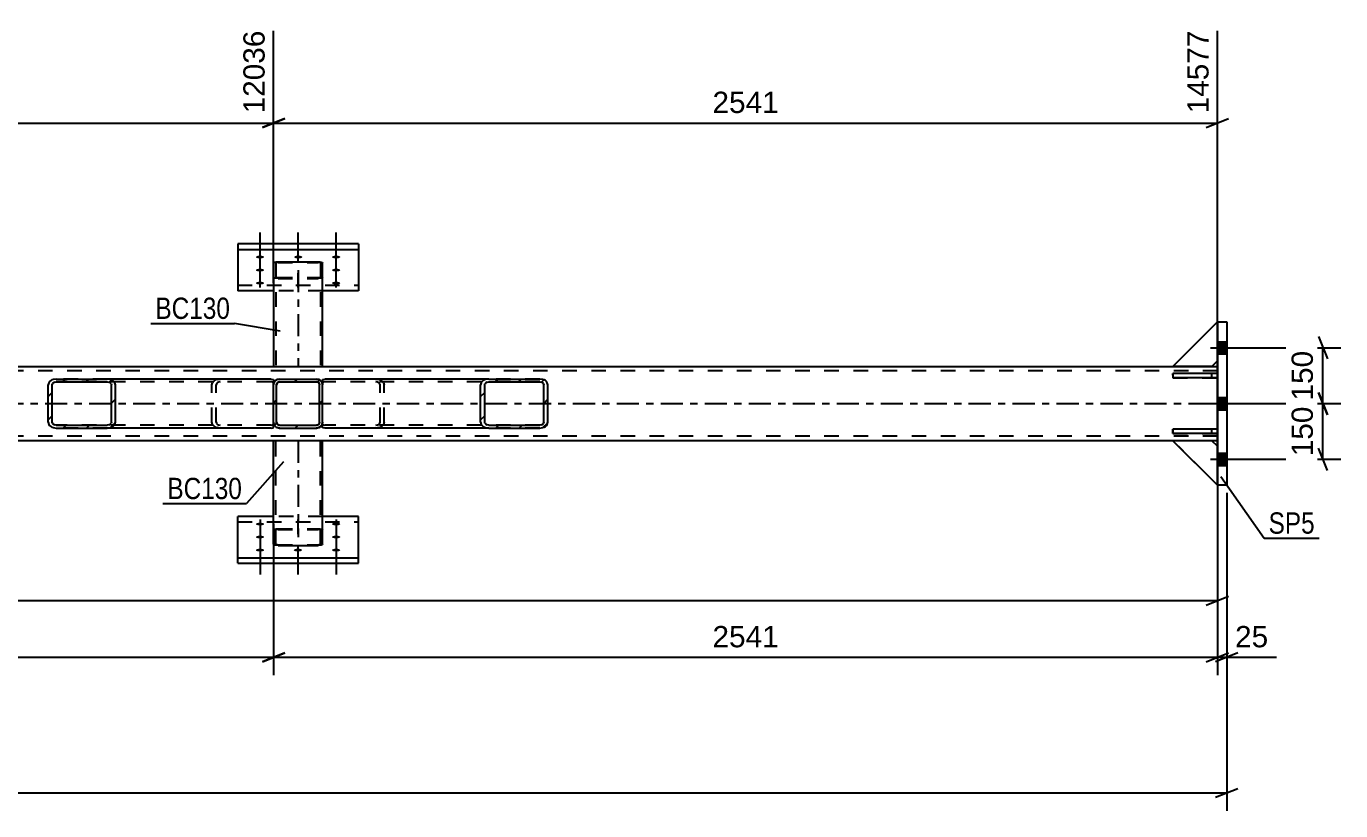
# Model space of a CAD drawing. Header units: millimetres. Extents: x -188 to 1001, y -633 to 208.
# Drawn here: x 571.8 to 748.7, y -348.9 to -243.3 of the extents above; entities that cross this region are included whole.
import ezdxf

# ---------------------------------------------------------------- set-up
doc = ezdxf.new("R2010")
doc.units = ezdxf.units.MM
doc.linetypes.add('DXK_LINE_DOT2', pattern=[3.9198, 1.9599, -1.9599])
doc.linetypes.add('DXK_LINE_DOT3', pattern=[5.9187, 2.979, -0.9799, 0.9799, -0.9799])
doc.styles.add('Arial', font='ARIAL.TTF', dxfattribs={"height": 0.2})
doc.styles.add('Arial Narrow', font='ARIALN.TTF', dxfattribs={"height": 0.2})

# ---------------------------------------------------------------- blocks, each defined once
blk = doc.blocks.new('Part-761552178-1958 - 1809')
at = {"color": 2, "linetype": 'Continuous'}
for p, q in [((616.49, -272.57), (600.24, -272.57)), ((600.24, -272.57), (600.24, -278.88)), ((600.24, -273.32), (616.49, -273.32)), ((616.49, -272.57), (616.49, -278.88)), ((605.06, -278.88), (600.24, -278.88)), ((616.49, -278.88), (611.66, -278.88))]:
    blk.add_line(p, q, dxfattribs=at)
at = {"color": 7, "linetype": 'DXK_LINE_DOT2'}
for p, q in [((600.24, -278.12), (616.49, -278.12)), ((611.66, -278.88), (605.06, -278.88))]:
    blk.add_line(p, q, dxfattribs=at)
blk = doc.blocks.new('Bolt-761552178-1831 - 1809')
at = {"linetype": 'Continuous'}
for points in [[(603.24, -310.47), (603.12, -310.46), (603.01, -310.45), (602.91, -310.43), (602.83, -310.4), (602.76, -310.37), (602.71, -310.34), (602.69, -310.3), (602.69, -310.26), (602.71, -310.22), (602.76, -310.18), (602.83, -310.15), (602.91, -310.13), (603.01, -310.11), (603.12, -310.09), (603.24, -310.09), (603.35, -310.09), (603.46, -310.11), (603.56, -310.13), (603.65, -310.15), (603.71, -310.18), (603.76, -310.22), (603.78, -310.26), (603.78, -310.3), (603.76, -310.34), (603.71, -310.37), (603.65, -310.4), (603.56, -310.43), (603.46, -310.45), (603.35, -310.46)], [(613.49, -310.47), (613.37, -310.46), (613.26, -310.45), (613.16, -310.43), (613.08, -310.4), (613.01, -310.37), (612.96, -310.34), (612.94, -310.3), (612.94, -310.26), (612.96, -310.22), (613.01, -310.18), (613.08, -310.15), (613.16, -310.13), (613.26, -310.11), (613.37, -310.09), (613.49, -310.09), (613.6, -310.09), (613.71, -310.11), (613.81, -310.13), (613.9, -310.15), (613.96, -310.18), (614.01, -310.22), (614.03, -310.26), (614.03, -310.3), (614.01, -310.34), (613.96, -310.37), (613.9, -310.4), (613.81, -310.43), (613.71, -310.45), (613.6, -310.46)], [(603.24, -312.21), (603.12, -312.21), (603.01, -312.19), (602.91, -312.17), (602.83, -312.15), (602.76, -312.12), (602.71, -312.08), (602.69, -312.04), (602.69, -312), (602.71, -311.96), (602.76, -311.93), (602.83, -311.9), (602.91, -311.87), (603.01, -311.85), (603.12, -311.84), (603.24, -311.83), (603.35, -311.84), (603.46, -311.85), (603.56, -311.87), (603.65, -311.9), (603.71, -311.93), (603.76, -311.96), (603.78, -312), (603.78, -312.04), (603.76, -312.08), (603.71, -312.12), (603.65, -312.15), (603.56, -312.17), (603.46, -312.19), (603.35, -312.21)], [(613.49, -312.21), (613.37, -312.21), (613.26, -312.19), (613.16, -312.17), (613.08, -312.15), (613.01, -312.12), (612.96, -312.08), (612.94, -312.04), (612.94, -312), (612.96, -311.96), (613.01, -311.93), (613.08, -311.9), (613.16, -311.87), (613.26, -311.85), (613.37, -311.84), (613.49, -311.83), (613.6, -311.84), (613.71, -311.85), (613.81, -311.87), (613.9, -311.9), (613.96, -311.93), (614.01, -311.96), (614.03, -312), (614.03, -312.04), (614.01, -312.08), (613.96, -312.12), (613.9, -312.15), (613.81, -312.17), (613.71, -312.19), (613.6, -312.21)], [(603.24, -313.97), (603.12, -313.97), (603.01, -313.95), (602.91, -313.94), (602.83, -313.91), (602.76, -313.88), (602.71, -313.84), (602.69, -313.8), (602.69, -313.76), (602.71, -313.72), (602.76, -313.69), (602.83, -313.66), (602.91, -313.63), (603.01, -313.61), (603.12, -313.6), (603.24, -313.6), (603.35, -313.6), (603.46, -313.61), (603.56, -313.63), (603.65, -313.66), (603.71, -313.69), (603.76, -313.72), (603.78, -313.76), (603.78, -313.8), (603.76, -313.84), (603.71, -313.88), (603.65, -313.91), (603.56, -313.94), (603.46, -313.95), (603.35, -313.97)], [(608.34, -313.97), (608.22, -313.97), (608.11, -313.95), (608.01, -313.94), (607.93, -313.91), (607.86, -313.88), (607.81, -313.84), (607.79, -313.8), (607.79, -313.76), (607.81, -313.72), (607.86, -313.69), (607.93, -313.66), (608.01, -313.63), (608.11, -313.61), (608.22, -313.6), (608.34, -313.6), (608.45, -313.6), (608.56, -313.61), (608.66, -313.63), (608.75, -313.66), (608.81, -313.69), (608.86, -313.72), (608.88, -313.76), (608.88, -313.8), (608.86, -313.84), (608.81, -313.88), (608.75, -313.91), (608.66, -313.94), (608.56, -313.95), (608.45, -313.97)], [(613.49, -313.97), (613.37, -313.97), (613.26, -313.95), (613.16, -313.94), (613.08, -313.91), (613.01, -313.88), (612.96, -313.84), (612.94, -313.8), (612.94, -313.76), (612.96, -313.72), (613.01, -313.69), (613.08, -313.66), (613.16, -313.63), (613.26, -313.61), (613.37, -313.6), (613.49, -313.6), (613.6, -313.6), (613.71, -313.61), (613.81, -313.63), (613.9, -313.66), (613.96, -313.69), (614.01, -313.72), (614.03, -313.76), (614.03, -313.8), (614.01, -313.84), (613.96, -313.88), (613.9, -313.91), (613.81, -313.94), (613.71, -313.95), (613.6, -313.97)]]:
    blk.add_hatch(color=1, dxfattribs=at).paths.add_polyline_path(points)
at = {"color": 1, "linetype": 'Continuous'}
for p, q in [((603.24, -309.67), (603.24, -313.57)), ((613.49, -309.67), (613.49, -313.57)), ((603.24, -311.41), (603.24, -315.31)), ((613.49, -311.41), (613.49, -315.31)), ((603.24, -313.17), (603.24, -317.07)), ((608.34, -313.17), (608.34, -317.07)), ((613.49, -313.17), (613.49, -317.07))]:
    blk.add_line(p, q, dxfattribs=at)
at = {"color": 1, "linetype": 'DXK_LINE_DOT2'}
blk.add_line((608.34, -309.67), (608.34, -313.57), dxfattribs=at)
blk = doc.blocks.new('Part-761552178-1967 - 1809')
at = {"color": 7, "linetype": 'DXK_LINE_DOT2'}
for p, q in [((731.36, -299.06), (726.11, -299.06)), ((726.11, -299.06), (732.11, -305.06)), ((732.11, -299.81), (731.36, -299.06)), ((732.11, -305.06), (732.11, -299.81))]:
    blk.add_line(p, q, dxfattribs=at)
blk = doc.blocks.new('Bolt-761552178-1841 - 1809')
at = {"linetype": 'Continuous'}
for points in [[(733.36, -287.39), (733.36, -285.74), (732.11, -285.74), (732.11, -287.39)], [(733.36, -287.39), (733.36, -285.74), (732.11, -285.74), (732.11, -287.39)], [(733.36, -287.39), (733.36, -285.74), (732.11, -285.74), (732.11, -287.39)], [(733.36, -287.39), (733.36, -285.74), (732.11, -285.74), (732.11, -287.39)], [(733.36, -294.89), (733.36, -293.24), (732.11, -293.24), (732.11, -294.89)], [(733.36, -294.89), (733.36, -293.24), (732.11, -293.24), (732.11, -294.89)], [(733.36, -302.39), (733.36, -300.74), (732.11, -300.74), (732.11, -302.39)], [(733.36, -302.39), (733.36, -300.74), (732.11, -300.74), (732.11, -302.39)], [(733.36, -302.39), (733.36, -300.74), (732.11, -300.74), (732.11, -302.39)], [(733.36, -302.39), (733.36, -300.74), (732.11, -300.74), (732.11, -302.39)]]:
    blk.add_hatch(color=1, dxfattribs=at).paths.add_polyline_path(points)
at = {"color": 1, "linetype": 'Continuous'}
for p, q in [((731.16, -286.56), (737.11, -286.56)), ((731.16, -286.56), (737.11, -286.56)), ((731.16, -286.56), (737.11, -286.56)), ((731.16, -286.56), (737.11, -286.56)), ((732.11, -285.74), (733.36, -285.74)), ((732.11, -285.74), (733.36, -285.74)), ((732.11, -285.74), (733.36, -285.74)), ((732.11, -285.74), (733.36, -285.74)), ((732.11, -287.39), (733.36, -287.39)), ((732.11, -287.39), (733.36, -287.39)), ((732.11, -287.39), (733.36, -287.39)), ((732.11, -287.39), (733.36, -287.39)), ((732.11, -293.24), (733.36, -293.24)), ((732.11, -293.24), (733.36, -293.24)), ((731.16, -294.06), (737.11, -294.06)), ((731.16, -294.06), (737.11, -294.06)), ((732.11, -294.89), (733.36, -294.89)), ((732.11, -294.89), (733.36, -294.89)), ((732.11, -300.74), (733.36, -300.74)), ((732.11, -300.74), (733.36, -300.74)), ((732.11, -300.74), (733.36, -300.74)), ((732.11, -300.74), (733.36, -300.74)), ((731.16, -301.56), (737.11, -301.56)), ((731.16, -301.56), (737.11, -301.56)), ((731.16, -301.56), (737.11, -301.56)), ((731.16, -301.56), (737.11, -301.56)), ((732.11, -302.39), (733.36, -302.39)), ((732.11, -302.39), (733.36, -302.39)), ((732.11, -302.39), (733.36, -302.39)), ((732.11, -302.39), (733.36, -302.39))]:
    blk.add_line(p, q, dxfattribs=at)
blk = doc.blocks.new('Part-761552178-1971 - 1809')
at = {"color": 7, "linetype": 'DXK_LINE_DOT2'}
for p, q in [((732.11, -297.51), (726.11, -297.51)), ((726.11, -297.51), (726.11, -298.11)), ((726.11, -298.11), (732.11, -298.11)), ((731.36, -298.11), (731.36, -297.51)), ((732.11, -298.11), (732.11, -297.51))]:
    blk.add_line(p, q, dxfattribs=at)
blk = doc.blocks.new('Part-761552178-1975 - 1809')
at = {"color": 2, "linetype": 'Continuous'}
for p, q in [((726.11, -289.06), (732.11, -283.06)), ((732.11, -288.31), (731.36, -289.06)), ((731.36, -289.06), (726.11, -289.06))]:
    blk.add_line(p, q, dxfattribs=at)
at = {"color": 7, "linetype": 'DXK_LINE_DOT2'}
for p, q in [((732.11, -283.06), (732.11, -283.06)), ((732.11, -283.06), (732.11, -288.31)), ((732.11, -283.06), (732.11, -283.06)), ((732.11, -288.31), (732.11, -288.31)), ((732.11, -288.31), (732.11, -288.31))]:
    blk.add_line(p, q, dxfattribs=at)
blk = doc.blocks.new('Part-761552178-1978 - 1809')
at = {"color": 7, "linetype": 'DXK_LINE_DOT2'}
for p, q in [((726.11, -289.06), (732.11, -283.06)), ((732.11, -283.06), (732.11, -288.31)), ((732.11, -288.31), (731.36, -289.06)), ((731.36, -289.06), (726.11, -289.06))]:
    blk.add_line(p, q, dxfattribs=at)
blk = doc.blocks.new('Part-761552178-1915 - 1809')
at = {"linetype": 'Continuous'}
h = blk.add_hatch(dxfattribs=at)
h.set_pattern_fill('', scale=0.7, style=0, pattern_type=0)
h.set_pattern_definition([(45, (583.1016, -297.3026), (-1.57154, 1.57154), [])])
h.paths.add_polyline_path([(582.68, -297.36), (583.1, -297.3), (583.46, -297.13), (583.7, -296.87), (583.78, -296.56), (583.78, -291.56), (583.7, -291.26), (583.46, -291), (583.1, -290.82), (582.68, -290.76), (575.82, -290.76), (575.4, -290.82), (575.04, -291), (574.8, -291.26), (574.72, -291.56), (574.72, -296.56), (574.8, -296.87), (575.04, -297.13), (575.4, -297.3), (575.82, -297.36)])
h.paths.add_polyline_path([(575.61, -296.93), (575.43, -296.85), (575.31, -296.72), (575.27, -296.56), (575.27, -291.56), (575.31, -291.41), (575.43, -291.28), (575.61, -291.19), (575.82, -291.16), (582.68, -291.16), (582.89, -291.19), (583.07, -291.28), (583.19, -291.41), (583.23, -291.56), (583.23, -296.56), (583.19, -296.72), (583.07, -296.85), (582.89, -296.93), (582.68, -296.96), (575.82, -296.96)])
at = {"color": 2, "linetype": 'Continuous'}
for p, q in [((574.8, -291.26), (574.72, -291.56)), ((574.72, -296.56), (574.72, -291.56)), ((575.27, -291.56), (575.31, -291.41)), ((575.27, -296.56), (575.27, -291.56)), ((575.82, -290.76), (575.4, -290.82)), ((575.61, -291.19), (575.82, -291.16)), ((575.82, -290.76), (582.68, -290.76)), ((575.82, -291.16), (582.68, -291.16)), ((604.73, -290.76), (582.68, -290.76)), ((583.1, -290.82), (582.68, -290.76)), ((582.68, -291.16), (582.89, -291.19)), ((583.19, -291.41), (583.23, -291.56)), ((583.23, -296.56), (583.23, -291.56)), ((583.78, -291.56), (583.7, -291.26)), ((583.78, -296.56), (583.78, -291.56)), ((604.73, -290.76), (605.06, -290.81)), ((605.06, -290.81), (605.06, -290.82)), ((605.06, -290.82), (605.06, -291)), ((605.06, -291), (605.06, -291.56)), ((574.72, -296.56), (574.8, -296.87)), ((575.31, -296.72), (575.27, -296.56)), ((575.82, -296.96), (575.61, -296.93)), ((575.82, -296.96), (582.68, -296.96)), ((582.89, -296.93), (582.68, -296.96)), ((583.23, -296.56), (583.19, -296.72)), ((583.7, -296.87), (583.78, -296.56)), ((605.06, -297.32), (605.06, -296.56)), ((575.4, -297.3), (575.82, -297.36)), ((575.82, -297.36), (582.68, -297.36)), ((582.68, -297.36), (583.1, -297.3)), ((604.73, -297.36), (582.68, -297.36)), ((604.73, -297.36), (605.06, -297.32))]:
    blk.add_line(p, q, dxfattribs=at)
at = {"color": 7, "linetype": 'DXK_LINE_DOT2'}
for p, q in [((582.68, -290.76), (575.82, -290.76)), ((604.73, -291.16), (575.82, -291.16)), ((596.77, -291.56), (596.86, -291.26)), ((596.77, -296.56), (596.77, -291.56)), ((597.36, -291.41), (597.32, -291.56)), ((597.32, -296.56), (597.32, -291.56)), ((597.45, -290.82), (597.87, -290.76)), ((597.87, -291.16), (597.66, -291.19)), ((604.94, -291.19), (604.73, -291.16)), ((605.06, -291.25), (604.94, -291.19)), ((605.06, -290.81), (605.06, -290.81)), ((605.06, -291), (605.06, -291.25)), ((605.06, -296.56), (605.06, -291.26)), ((604.73, -296.96), (575.82, -296.96)), ((596.86, -296.87), (596.77, -296.56)), ((597.32, -296.56), (597.36, -296.72)), ((597.66, -296.93), (597.87, -296.96)), ((604.73, -296.96), (604.94, -296.93)), ((604.94, -296.93), (605.06, -296.88)), ((582.68, -297.36), (575.82, -297.36)), ((597.87, -297.36), (597.45, -297.3))]:
    blk.add_line(p, q, dxfattribs=at)
at = {"color": 2, "linetype": 'Continuous'}
for centre, radius, start, end in [((575.65, -291.79), 1, 104.5547, 147.5896), ((575.73, -291.68), 0.501, 104.5547, 147.5896), ((582.77, -291.68), 0.501, 32.4104, 75.4453), ((582.85, -291.79), 1, 32.4104, 75.4453), ((575.65, -296.33), 1, 212.4104, 255.4453), ((575.73, -296.45), 0.501, 212.4104, 255.4453), ((582.77, -296.45), 0.501, 284.5547, 327.5896), ((582.85, -296.33), 1, 284.5547, 327.5896)]:
    blk.add_arc(centre, radius, start, end, dxfattribs=at)
at = {"color": 7, "linetype": 'DXK_LINE_DOT2'}
for centre, radius, start, end in [((597.7, -291.79), 1, 104.5547, 147.5896), ((597.79, -291.68), 0.501, 104.5547, 147.5896), ((597.7, -296.33), 1, 212.4104, 255.4453), ((597.79, -296.45), 0.501, 212.4104, 255.4453)]:
    blk.add_arc(centre, radius, start, end, dxfattribs=at)
blk = doc.blocks.new('Bolt-761552178-1851 - 1809')
at = {"linetype": 'Continuous'}
for points in [[(603.24, -274.16), (603.35, -274.16), (603.46, -274.17), (603.56, -274.19), (603.65, -274.22), (603.71, -274.25), (603.76, -274.29), (603.78, -274.32), (603.78, -274.36), (603.76, -274.4), (603.71, -274.44), (603.65, -274.47), (603.56, -274.5), (603.46, -274.52), (603.35, -274.53), (603.24, -274.53), (603.12, -274.53), (603.01, -274.52), (602.91, -274.5), (602.83, -274.47), (602.76, -274.44), (602.71, -274.4), (602.69, -274.36), (602.69, -274.32), (602.71, -274.29), (602.76, -274.25), (602.83, -274.22), (602.91, -274.19), (603.01, -274.17), (603.12, -274.16)], [(608.39, -274.16), (608.5, -274.16), (608.61, -274.17), (608.71, -274.19), (608.8, -274.22), (608.86, -274.25), (608.91, -274.29), (608.93, -274.32), (608.93, -274.36), (608.91, -274.4), (608.86, -274.44), (608.8, -274.47), (608.71, -274.5), (608.61, -274.52), (608.5, -274.53), (608.39, -274.53), (608.27, -274.53), (608.16, -274.52), (608.06, -274.5), (607.98, -274.47), (607.91, -274.44), (607.86, -274.4), (607.84, -274.36), (607.84, -274.32), (607.86, -274.29), (607.91, -274.25), (607.98, -274.22), (608.06, -274.19), (608.16, -274.17), (608.27, -274.16)], [(613.49, -274.16), (613.6, -274.16), (613.71, -274.17), (613.81, -274.19), (613.9, -274.22), (613.96, -274.25), (614.01, -274.29), (614.03, -274.32), (614.03, -274.36), (614.01, -274.4), (613.96, -274.44), (613.9, -274.47), (613.81, -274.5), (613.71, -274.52), (613.6, -274.53), (613.49, -274.53), (613.37, -274.53), (613.26, -274.52), (613.16, -274.5), (613.08, -274.47), (613.01, -274.44), (612.96, -274.4), (612.94, -274.36), (612.94, -274.32), (612.96, -274.29), (613.01, -274.25), (613.08, -274.22), (613.16, -274.19), (613.26, -274.17), (613.37, -274.16)], [(603.24, -275.92), (603.35, -275.92), (603.46, -275.93), (603.56, -275.95), (603.65, -275.98), (603.71, -276.01), (603.76, -276.05), (603.78, -276.09), (603.78, -276.13), (603.76, -276.16), (603.71, -276.2), (603.65, -276.23), (603.56, -276.26), (603.46, -276.28), (603.35, -276.29), (603.24, -276.29), (603.12, -276.29), (603.01, -276.28), (602.91, -276.26), (602.83, -276.23), (602.76, -276.2), (602.71, -276.16), (602.69, -276.13), (602.69, -276.09), (602.71, -276.05), (602.76, -276.01), (602.83, -275.98), (602.91, -275.95), (603.01, -275.93), (603.12, -275.92)], [(613.49, -275.92), (613.6, -275.92), (613.71, -275.93), (613.81, -275.95), (613.9, -275.98), (613.96, -276.01), (614.01, -276.05), (614.03, -276.09), (614.03, -276.13), (614.01, -276.16), (613.96, -276.2), (613.9, -276.23), (613.81, -276.26), (613.71, -276.28), (613.6, -276.29), (613.49, -276.29), (613.37, -276.29), (613.26, -276.28), (613.16, -276.26), (613.08, -276.23), (613.01, -276.2), (612.96, -276.16), (612.94, -276.13), (612.94, -276.09), (612.96, -276.05), (613.01, -276.01), (613.08, -275.98), (613.16, -275.95), (613.26, -275.93), (613.37, -275.92)], [(603.24, -277.66), (603.35, -277.67), (603.46, -277.68), (603.56, -277.7), (603.65, -277.72), (603.71, -277.76), (603.76, -277.79), (603.78, -277.83), (603.78, -277.87), (603.76, -277.91), (603.71, -277.94), (603.65, -277.98), (603.56, -278), (603.46, -278.02), (603.35, -278.03), (603.24, -278.04), (603.12, -278.03), (603.01, -278.02), (602.91, -278), (602.83, -277.98), (602.76, -277.94), (602.71, -277.91), (602.69, -277.87), (602.69, -277.83), (602.71, -277.79), (602.76, -277.76), (602.83, -277.72), (602.91, -277.7), (603.01, -277.68), (603.12, -277.67)], [(613.49, -277.66), (613.6, -277.67), (613.71, -277.68), (613.81, -277.7), (613.9, -277.72), (613.96, -277.76), (614.01, -277.79), (614.03, -277.83), (614.03, -277.87), (614.01, -277.91), (613.96, -277.94), (613.9, -277.98), (613.81, -278), (613.71, -278.02), (613.6, -278.03), (613.49, -278.04), (613.37, -278.03), (613.26, -278.02), (613.16, -278), (613.08, -277.98), (613.01, -277.94), (612.96, -277.91), (612.94, -277.87), (612.94, -277.83), (612.96, -277.79), (613.01, -277.76), (613.08, -277.72), (613.16, -277.7), (613.26, -277.68), (613.37, -277.67)]]:
    blk.add_hatch(color=1, dxfattribs=at).paths.add_polyline_path(points)
at = {"color": 1, "linetype": 'Continuous'}
for p, q in [((603.24, -274.95), (603.24, -271.06)), ((608.39, -274.95), (608.39, -271.06)), ((613.49, -274.95), (613.49, -271.06)), ((603.24, -276.72), (603.24, -272.82)), ((613.49, -276.72), (613.49, -272.82)), ((603.24, -278.46), (603.24, -274.56)), ((613.49, -278.46), (613.49, -274.56))]:
    blk.add_line(p, q, dxfattribs=at)
at = {"color": 1, "linetype": 'DXK_LINE_DOT2'}
blk.add_line((608.39, -278.46), (608.39, -274.56), dxfattribs=at)
blk = doc.blocks.new('Part-761552178-1868 - 1809')
at = {"color": 2, "linetype": 'Continuous'}
for p, q in [((605.06, -312.95), (605.06, -299.06)), ((611.66, -312.95), (611.66, -299.06)), ((605.11, -313.03), (605.06, -312.95)), ((605.24, -313.1), (605.11, -313.03)), ((605.43, -313.14), (605.24, -313.1)), ((605.66, -313.16), (605.43, -313.14)), ((611.29, -313.14), (611.06, -313.16)), ((611.49, -313.1), (611.29, -313.14)), ((611.62, -313.03), (611.49, -313.1)), ((611.66, -312.95), (611.62, -313.03)), ((605.66, -313.16), (611.06, -313.16))]:
    blk.add_line(p, q, dxfattribs=at)
at = {"color": 7, "linetype": 'DXK_LINE_DOT2'}
for p, q in [((611.66, -299.06), (605.06, -299.06)), ((605.36, -312.95), (605.36, -299.06)), ((611.36, -312.95), (611.36, -299.06)), ((605.06, -311.11), (605.11, -311.03)), ((605.11, -311.03), (605.24, -310.96)), ((605.24, -310.96), (605.43, -310.92)), ((605.39, -311.07), (605.36, -311.11)), ((605.45, -311.03), (605.39, -311.07)), ((605.43, -310.92), (605.66, -310.9)), ((605.55, -311.01), (605.45, -311.03)), ((605.66, -311), (605.55, -311.01)), ((605.66, -310.9), (611.06, -310.9)), ((605.66, -311), (611.06, -311)), ((611.06, -310.9), (611.29, -310.92)), ((611.18, -311.01), (611.06, -311)), ((611.27, -311.03), (611.18, -311.01)), ((611.27, -311.03), (611.29, -311.04)), ((611.29, -310.92), (611.49, -310.96)), ((611.29, -311.04), (611.34, -311.07)), ((611.36, -311.11), (611.34, -311.07)), ((611.49, -310.96), (611.62, -311.03)), ((611.62, -311.03), (611.66, -311.11)), ((605.36, -312.95), (605.39, -312.99)), ((605.39, -312.99), (605.45, -313.03)), ((605.45, -313.03), (605.55, -313.05)), ((605.55, -313.05), (605.66, -313.06)), ((605.66, -313.06), (611.06, -313.06)), ((611.06, -313.06), (611.18, -313.05)), ((611.18, -313.05), (611.27, -313.03)), ((611.27, -313.03), (611.34, -312.99)), ((611.34, -312.99), (611.36, -312.95))]:
    blk.add_line(p, q, dxfattribs=at)
at = {"color": 7, "linetype": 'DXK_LINE_DOT3'}
blk.add_line((608.36, -299.06), (608.36, -312.03), dxfattribs=at)
blk = doc.blocks.new('Part-761552178-1876 - 1809')
at = {"linetype": 'Continuous'}
h = blk.add_hatch(dxfattribs=at)
h.set_pattern_fill('', scale=0.7, style=0, pattern_type=0)
h.set_pattern_definition([(45, (611.1622, -297.3026), (-1.57154, 1.57154), [])])
h.paths.add_polyline_path([(610.86, -297.36), (611.16, -297.3), (611.42, -297.13), (611.6, -296.87), (611.66, -296.56), (611.66, -291.56), (611.6, -291.26), (611.42, -291), (611.16, -290.82), (610.86, -290.76), (605.86, -290.76), (605.55, -290.82), (605.29, -291), (605.12, -291.26), (605.06, -291.56), (605.06, -296.56), (605.12, -296.87), (605.29, -297.13), (605.55, -297.3), (605.86, -297.36)])
h.paths.add_polyline_path([(605.7, -296.93), (605.57, -296.85), (605.49, -296.72), (605.46, -296.56), (605.46, -291.56), (605.49, -291.41), (605.57, -291.28), (605.7, -291.19), (605.86, -291.16), (610.86, -291.16), (611.01, -291.19), (611.14, -291.28), (611.23, -291.41), (611.26, -291.56), (611.26, -296.56), (611.23, -296.72), (611.14, -296.85), (611.01, -296.93), (610.86, -296.96), (605.86, -296.96)])
at = {"color": 7, "linetype": 'DXK_LINE_DOT2'}
for p, q in [((605.06, -291.56), (605.12, -291.26)), ((605.06, -296.56), (605.06, -291.56)), ((605.49, -291.41), (605.46, -291.56)), ((605.46, -296.56), (605.46, -291.56)), ((605.55, -290.82), (605.86, -290.76)), ((605.86, -291.16), (605.7, -291.19)), ((605.86, -290.76), (610.86, -290.76)), ((605.86, -291.16), (610.86, -291.16)), ((610.86, -290.76), (611.16, -290.82)), ((611.01, -291.19), (610.86, -291.16)), ((611.26, -291.56), (611.23, -291.41)), ((611.26, -296.56), (611.26, -291.56)), ((611.6, -291.26), (611.66, -291.56)), ((611.66, -296.56), (611.66, -291.56)), ((605.12, -296.87), (605.06, -296.56)), ((605.46, -296.56), (605.49, -296.72)), ((605.7, -296.93), (605.86, -296.96)), ((605.86, -296.96), (610.86, -296.96)), ((610.86, -296.96), (611.01, -296.93)), ((611.23, -296.72), (611.26, -296.56)), ((611.66, -296.56), (611.6, -296.87)), ((605.86, -297.36), (605.55, -297.3)), ((605.86, -297.36), (610.86, -297.36)), ((611.16, -297.3), (610.86, -297.36))]:
    blk.add_line(p, q, dxfattribs=at)
at = {"color": 2, "linetype": 'Continuous'}
for p, q in [((605.12, -291.26), (605.06, -291.56)), ((605.06, -296.56), (605.06, -291.56)), ((605.46, -291.56), (605.49, -291.41)), ((605.46, -296.56), (605.46, -291.56)), ((605.86, -290.76), (605.55, -290.82)), ((605.7, -291.19), (605.86, -291.16)), ((605.86, -290.76), (610.86, -290.76)), ((605.86, -291.16), (610.86, -291.16)), ((611.16, -290.82), (610.86, -290.76)), ((610.86, -291.16), (611.01, -291.19)), ((611.23, -291.41), (611.26, -291.56)), ((611.26, -296.56), (611.26, -291.56)), ((611.66, -291.56), (611.6, -291.26)), ((611.66, -296.56), (611.66, -291.56)), ((605.06, -296.56), (605.12, -296.87)), ((605.49, -296.72), (605.46, -296.56)), ((605.86, -296.96), (605.7, -296.93)), ((605.86, -296.96), (610.86, -296.96)), ((611.01, -296.93), (610.86, -296.96)), ((611.26, -296.56), (611.23, -296.72)), ((611.6, -296.87), (611.66, -296.56)), ((605.55, -297.3), (605.86, -297.36)), ((605.86, -297.36), (610.86, -297.36)), ((610.86, -297.36), (611.16, -297.3))]:
    blk.add_line(p, q, dxfattribs=at)
at = {"color": 7, "linetype": 'DXK_LINE_DOT2'}
for centre, radius, start, end in [((605.86, -291.56), 0.8, 112.5, 157.5), ((605.86, -291.56), 0.4, 112.5, 157.5), ((610.86, -291.56), 0.4, 22.5, 67.5), ((610.86, -291.56), 0.8, 22.5, 67.5), ((605.86, -296.56), 0.8, 202.5, 247.5), ((605.86, -296.56), 0.4, 202.5, 247.5), ((610.86, -296.56), 0.4, 292.5, 337.5), ((610.86, -296.56), 0.8, 292.5, 337.5)]:
    blk.add_arc(centre, radius, start, end, dxfattribs=at)
at = {"color": 2, "linetype": 'Continuous'}
for centre, radius, start, end in [((605.86, -291.56), 0.8, 112.5, 157.5), ((605.86, -291.56), 0.4, 112.5, 157.5), ((610.86, -291.56), 0.4, 22.5, 67.5), ((610.86, -291.56), 0.8, 22.5, 67.5), ((605.86, -296.56), 0.8, 202.5, 247.5), ((605.86, -296.56), 0.4, 202.5, 247.5), ((610.86, -296.56), 0.4, 292.5, 337.5), ((610.86, -296.56), 0.8, 292.5, 337.5)]:
    blk.add_arc(centre, radius, start, end, dxfattribs=at)
blk = doc.blocks.new('Part-761552178-1941 - 1809')
at = {"color": 2, "linetype": 'Continuous'}
for p, q in [((600.24, -315.56), (600.24, -309.25)), ((605.06, -309.25), (600.24, -309.25)), ((616.49, -309.25), (611.66, -309.25)), ((616.49, -315.56), (616.49, -309.25)), ((600.24, -314.81), (616.49, -314.81)), ((600.24, -315.56), (616.49, -315.56))]:
    blk.add_line(p, q, dxfattribs=at)
at = {"color": 7, "linetype": 'DXK_LINE_DOT2'}
for p, q in [((611.66, -309.25), (605.06, -309.25)), ((600.24, -310), (616.49, -310))]:
    blk.add_line(p, q, dxfattribs=at)
blk = doc.blocks.new('Part-761552178-1883 - 1809')
at = {"color": 2, "linetype": 'Continuous'}
for p, q in [((605.06, -275.17), (605.11, -275.09)), ((605.06, -275.17), (605.06, -289.06)), ((605.11, -275.09), (605.24, -275.03)), ((605.24, -275.03), (605.43, -274.98)), ((605.43, -274.98), (605.66, -274.97)), ((605.66, -274.97), (611.06, -274.97)), ((611.06, -274.97), (611.29, -274.98)), ((611.29, -274.98), (611.49, -275.03)), ((611.49, -275.03), (611.62, -275.09)), ((611.62, -275.09), (611.66, -275.17)), ((611.66, -289.06), (611.66, -275.17))]:
    blk.add_line(p, q, dxfattribs=at)
at = {"color": 7, "linetype": 'DXK_LINE_DOT2'}
for p, q in [((605.39, -275.13), (605.36, -275.17)), ((605.36, -275.17), (605.36, -289.06)), ((605.45, -275.1), (605.39, -275.13)), ((605.55, -275.08), (605.45, -275.1)), ((605.66, -275.07), (605.55, -275.08)), ((605.66, -275.07), (611.06, -275.07)), ((611.18, -275.08), (611.06, -275.07)), ((611.27, -275.1), (611.18, -275.08)), ((611.34, -275.13), (611.27, -275.1)), ((611.36, -275.17), (611.34, -275.13)), ((611.36, -275.17), (611.36, -289.06)), ((605.11, -277.1), (605.06, -277.02)), ((605.24, -277.17), (605.11, -277.1)), ((605.43, -277.21), (605.24, -277.17)), ((605.36, -277.02), (605.39, -277.06)), ((605.39, -277.06), (605.45, -277.09)), ((605.66, -277.23), (605.43, -277.21)), ((605.45, -277.09), (605.55, -277.12)), ((605.55, -277.12), (605.66, -277.12)), ((605.66, -277.12), (611.06, -277.12)), ((605.66, -277.23), (611.06, -277.23)), ((611.06, -277.12), (611.18, -277.12)), ((611.29, -277.21), (611.06, -277.23)), ((611.18, -277.12), (611.27, -277.09)), ((611.27, -277.09), (611.34, -277.06)), ((611.49, -277.17), (611.29, -277.21)), ((611.34, -277.06), (611.36, -277.02)), ((611.62, -277.1), (611.49, -277.17)), ((611.66, -277.02), (611.62, -277.1)), ((605.06, -289.06), (611.66, -289.06))]:
    blk.add_line(p, q, dxfattribs=at)
at = {"color": 7, "linetype": 'DXK_LINE_DOT3'}
blk.add_line((608.36, -276.1), (608.36, -289.06), dxfattribs=at)
blk = doc.blocks.new('Part-761552178-1972 - 1809')
at = {"color": 7, "linetype": 'DXK_LINE_DOT2'}
for p, q in [((732.11, -290.01), (726.11, -290.01)), ((726.11, -290.01), (726.11, -290.61)), ((731.36, -290.61), (731.36, -290.01)), ((732.11, -290.61), (732.11, -290.01)), ((726.11, -290.61), (732.11, -290.61))]:
    blk.add_line(p, q, dxfattribs=at)
blk = doc.blocks.new('Part-761552178-1908 - 1809')
at = {"color": 2, "linetype": 'Continuous'}
for p, q in [((732.11, -305.06), (732.11, -283.06)), ((732.11, -283.06), (733.36, -283.06)), ((733.36, -283.06), (733.36, -305.06)), ((733.36, -305.06), (732.11, -305.06))]:
    blk.add_line(p, q, dxfattribs=at)
blk = doc.blocks.new('Part-761552178-1931 - 1809')
at = {"linetype": 'Continuous'}
h = blk.add_hatch(dxfattribs=at)
h.set_pattern_fill('', scale=0.7, style=0, pattern_type=0)
h.set_pattern_definition([(45, (641.3147, -297.3026), (-1.57154, 1.57154), [])])
h.paths.add_polyline_path([(640.89, -297.36), (641.31, -297.3), (641.67, -297.13), (641.91, -296.87), (641.99, -296.56), (641.99, -291.56), (641.91, -291.26), (641.67, -291), (641.31, -290.82), (640.89, -290.76), (634.03, -290.76), (633.61, -290.82), (633.25, -291), (633.02, -291.26), (632.93, -291.56), (632.93, -296.56), (633.02, -296.87), (633.25, -297.13), (633.61, -297.3), (634.03, -297.36)])
h.paths.add_polyline_path([(633.82, -296.93), (633.64, -296.85), (633.52, -296.72), (633.48, -296.56), (633.48, -291.56), (633.52, -291.41), (633.64, -291.28), (633.82, -291.19), (634.03, -291.16), (640.89, -291.16), (641.1, -291.19), (641.28, -291.28), (641.4, -291.41), (641.44, -291.56), (641.44, -296.56), (641.4, -296.72), (641.28, -296.85), (641.1, -296.93), (640.89, -296.96), (634.03, -296.96)])
at = {"color": 2, "linetype": 'Continuous'}
for p, q in [((611.66, -290.81), (611.98, -290.76)), ((611.66, -290.81), (611.66, -291.56)), ((634.03, -290.76), (611.98, -290.76)), ((633.02, -291.26), (632.93, -291.56)), ((632.93, -296.56), (632.93, -291.56)), ((633.48, -291.56), (633.52, -291.41)), ((633.48, -296.56), (633.48, -291.56)), ((634.03, -290.76), (633.61, -290.82)), ((633.82, -291.19), (634.03, -291.16)), ((634.03, -290.76), (640.89, -290.76)), ((634.03, -291.16), (640.89, -291.16)), ((641.31, -290.82), (640.89, -290.76)), ((640.89, -291.16), (641.1, -291.19)), ((641.4, -291.41), (641.44, -291.56)), ((641.44, -296.56), (641.44, -291.56)), ((641.99, -291.56), (641.91, -291.26)), ((641.99, -296.56), (641.99, -291.56)), ((611.66, -297.3), (611.66, -296.56)), ((632.93, -296.56), (633.02, -296.87)), ((633.52, -296.72), (633.48, -296.56)), ((634.03, -296.96), (633.82, -296.93)), ((634.03, -296.96), (640.89, -296.96)), ((641.1, -296.93), (640.89, -296.96)), ((641.44, -296.56), (641.4, -296.72)), ((641.91, -296.87), (641.99, -296.56)), ((611.66, -297.32), (611.66, -297.3)), ((611.98, -297.36), (611.66, -297.32)), ((634.03, -297.36), (611.98, -297.36)), ((633.61, -297.3), (634.03, -297.36)), ((634.03, -297.36), (640.89, -297.36)), ((640.89, -297.36), (641.31, -297.3))]:
    blk.add_line(p, q, dxfattribs=at)
at = {"color": 7, "linetype": 'DXK_LINE_DOT2'}
for p, q in [((611.66, -290.81), (611.66, -291.25)), ((611.77, -291.19), (611.66, -291.25)), ((611.66, -297.13), (611.66, -291.56)), ((611.98, -291.16), (611.77, -291.19)), ((640.89, -291.16), (611.98, -291.16)), ((618.84, -290.76), (619.26, -290.82)), ((619.05, -291.19), (618.84, -291.16)), ((619.39, -291.56), (619.35, -291.41)), ((619.39, -296.56), (619.39, -291.56)), ((619.86, -291.26), (619.94, -291.56)), ((619.94, -296.56), (619.94, -291.56)), ((640.89, -290.76), (634.03, -290.76)), ((611.66, -296.88), (611.77, -296.93)), ((611.77, -296.93), (611.98, -296.96)), ((640.89, -296.96), (611.98, -296.96)), ((618.84, -296.96), (619.05, -296.93)), ((619.35, -296.72), (619.39, -296.56)), ((619.94, -296.56), (619.86, -296.87)), ((619.26, -297.3), (618.84, -297.36)), ((640.89, -297.36), (634.03, -297.36))]:
    blk.add_line(p, q, dxfattribs=at)
for centre, radius, start, end in [((618.93, -291.68), 0.501, 32.4105, 75.4453), ((619.01, -291.79), 1, 32.4105, 75.4453), ((618.93, -296.45), 0.501, 284.5547, 327.5895), ((619.01, -296.33), 1, 284.5547, 327.5895)]:
    blk.add_arc(centre, radius, start, end, dxfattribs=at)
at = {"color": 2, "linetype": 'Continuous'}
for centre, radius, start, end in [((633.86, -291.79), 1, 104.5547, 147.5895), ((633.95, -291.68), 0.501, 104.5547, 147.5895), ((640.98, -291.68), 0.501, 32.4105, 75.4453), ((641.06, -291.79), 1, 32.4105, 75.4453), ((633.86, -296.33), 1, 212.4105, 255.4453), ((633.95, -296.45), 0.501, 212.4105, 255.4453), ((640.98, -296.45), 0.501, 284.5547, 327.5895), ((641.06, -296.33), 1, 284.5547, 327.5895)]:
    blk.add_arc(centre, radius, start, end, dxfattribs=at)
blk = doc.blocks.new('Part-761552178-1961 - 1809')
at = {"color": 7, "linetype": 'DXK_LINE_DOT2'}
for p, q in [((726.11, -289.06), (732.11, -283.06)), ((732.11, -283.06), (732.11, -288.31)), ((732.11, -288.31), (731.36, -289.06)), ((731.36, -289.06), (726.11, -289.06))]:
    blk.add_line(p, q, dxfattribs=at)
blk = doc.blocks.new('Part-761552178-1964 - 1809')
at = {"color": 2, "linetype": 'Continuous'}
for p, q in [((731.36, -299.06), (726.11, -299.06)), ((726.11, -299.06), (732.11, -305.06)), ((732.11, -299.81), (731.36, -299.06))]:
    blk.add_line(p, q, dxfattribs=at)
at = {"color": 7, "linetype": 'DXK_LINE_DOT2'}
for p, q in [((732.11, -299.81), (732.11, -299.81)), ((732.11, -299.81), (732.11, -299.81)), ((732.11, -305.06), (732.11, -299.81)), ((732.11, -305.06), (732.11, -305.06)), ((732.11, -305.06), (732.11, -305.06))]:
    blk.add_line(p, q, dxfattribs=at)
blk = doc.blocks.new('Part-761552178-1970 - 1809')
at = {"color": 7, "linetype": 'DXK_LINE_DOT2'}
for p, q in [((731.36, -299.06), (726.11, -299.06)), ((726.11, -299.06), (732.11, -305.06)), ((732.11, -299.81), (731.36, -299.06)), ((732.11, -305.06), (732.11, -299.81))]:
    blk.add_line(p, q, dxfattribs=at)
blk = doc.blocks.new('Part-761552178-2003 - 1809')
at = {"color": 2, "linetype": 'Continuous'}
for p, q in [((726.11, -297.86), (726.11, -297.51)), ((732.11, -297.51), (726.11, -297.51)), ((726.11, -298.11), (726.11, -297.87)), ((732.11, -298.11), (726.11, -298.11)), ((732.11, -297.51), (732.11, -298.11))]:
    blk.add_line(p, q, dxfattribs=at)
at = {"color": 7, "linetype": 'DXK_LINE_DOT2'}
for p, q in [((726.11, -297.87), (726.11, -297.86)), ((731.36, -298.11), (731.36, -297.51)), ((732.11, -297.51), (732.11, -297.51)), ((732.11, -297.51), (732.11, -297.51)), ((732.11, -298.11), (732.11, -298.11)), ((732.11, -298.11), (732.11, -298.11))]:
    blk.add_line(p, q, dxfattribs=at)
blk = doc.blocks.new('Part-761552178-2004 - 1809')
at = {"color": 2, "linetype": 'Continuous'}
for p, q in [((726.11, -290.26), (726.11, -290.01)), ((732.11, -290.01), (726.11, -290.01)), ((732.11, -290.01), (732.11, -290.61)), ((726.11, -290.26), (726.11, -290.61)), ((732.11, -290.61), (726.11, -290.61))]:
    blk.add_line(p, q, dxfattribs=at)
at = {"color": 7, "linetype": 'DXK_LINE_DOT2'}
for p, q in [((731.36, -290.61), (731.36, -290.01)), ((732.11, -290.01), (732.11, -290.01)), ((732.11, -290.01), (732.11, -290.01)), ((726.11, -290.26), (726.11, -290.26)), ((732.11, -290.61), (732.11, -290.61)), ((732.11, -290.61), (732.11, -290.61))]:
    blk.add_line(p, q, dxfattribs=at)
blk = doc.blocks.new('Part-761552178-2021 - 1809')
at = {"color": 2, "linetype": 'Continuous'}
for p, q in [((47.56, -289.06), (732.11, -289.06)), ((726.11, -299.06), (47.56, -299.06)), ((732.11, -299.06), (731.36, -299.06))]:
    blk.add_line(p, q, dxfattribs=at)
at = {"color": 7, "linetype": 'DXK_LINE_DOT2'}
for p, q in [((732.11, -289.66), (47.56, -289.66)), ((732.11, -289.06), (732.11, -299.06)), ((732.11, -298.46), (47.56, -298.46)), ((731.36, -299.06), (726.11, -299.06))]:
    blk.add_line(p, q, dxfattribs=at)
at = {"color": 7, "linetype": 'DXK_LINE_DOT3'}
blk.add_line((47.56, -294.06), (732.11, -294.06), dxfattribs=at)
blk = doc.blocks.new('StraightDimension-761552178-11890 - 1809')
at = {"color": 7, "linetype": 'Continuous'}
for p, q in [((732.11, -300.06), (732.11, -330.61)), ((733.36, -306.06), (733.36, -330.61)), ((730.61, -328.81), (733.61, -327.61)), ((734.86, -327.61), (731.86, -328.81)), ((732.11, -328.21), (733.36, -328.21))]:
    blk.add_line(p, q, dxfattribs=at)
at = {"color": 0}
blk.add_wipeout([(739.53, -327.46), (739.53, -323.26), (733.88, -323.26), (733.88, -327.46)], dxfattribs=at)
at = {"color": 7, "linetype": 'Continuous'}
blk.add_line((733.36, -328.21), (740.05, -328.21), dxfattribs=at)
blk.add_line((733.36, -328.21), (740.05, -328.21), dxfattribs=at)
at = {"color": 3, "style": 'Arial'}
blk.add_text('25', height=2.865, dxfattribs=at).set_placement((734.48, -326.86))
blk = doc.blocks.new('StraightDimension-761552178-2042 - 1809')
at = {"color": 7, "linetype": 'Continuous'}
for p, q in [((745.7, -292.56), (746.9, -295.56)), ((736.43, -294.06), (748.7, -294.06)), ((746.3, -301.56), (746.3, -294.06)), ((746.9, -303.06), (745.7, -300.06)), ((735.59, -301.56), (748.7, -301.56))]:
    blk.add_line(p, q, dxfattribs=at)
at = {"color": 0}
blk.add_wipeout([(745.55, -293.88), (741.35, -293.88), (741.35, -301.75), (745.55, -301.75)], dxfattribs=at)
at = {"color": 3, "style": 'Arial'}
blk.add_text('150', height=2.865, rotation=90.0002, dxfattribs=at).set_placement((744.95, -301.15))
blk = doc.blocks.new('StraightDimension-761552178-2055 - 1809')
at = {"color": 7, "linetype": 'Continuous'}
for p, q in [((734.36, -286.56), (748.7, -286.56)), ((745.7, -285.06), (746.9, -288.06)), ((746.3, -294.06), (746.3, -286.56)), ((746.9, -295.56), (745.7, -292.56)), ((736.43, -294.06), (748.7, -294.06))]:
    blk.add_line(p, q, dxfattribs=at)
at = {"color": 0}
blk.add_wipeout([(745.55, -286.38), (741.35, -286.38), (741.35, -294.25), (745.55, -294.25)], dxfattribs=at)
at = {"color": 3, "style": 'Arial'}
blk.add_text('150', height=2.865, rotation=90.0002, dxfattribs=at).set_placement((744.95, -293.65))
blk = doc.blocks.new('StraightDimension-761552178-2110 - 1809')
at = {"color": 7, "linetype": 'Continuous'}
for p, q in [((732.11, -284.06), (732.11, -322.98)), ((730.61, -321.18), (733.61, -319.98)), ((21.46, -320.58), (732.11, -320.58))]:
    blk.add_line(p, q, dxfattribs=at)
blk = doc.blocks.new('StraightDimension-761552178-2157 - 1809')
at = {"color": 7, "linetype": 'Continuous'}
for p, q in [((605.06, -277.88), (605.06, -243.89)), ((305.06, -256.31), (605.06, -256.31)), ((603.56, -256.91), (606.56, -255.71))]:
    blk.add_line(p, q, dxfattribs=at)
at = {"color": 0, "linetype": 'Continuous'}
blk.add_wipeout([(604.46, -243.29), (600.26, -243.29), (600.26, -255.61), (604.46, -255.61)], dxfattribs=at)
at = {"color": 3, "linetype": 'Continuous', "style": 'Arial'}
blk.add_text('12036', height=2.865, rotation=90.0002, dxfattribs=at).set_placement((603.86, -255.01))
blk = doc.blocks.new('StraightDimension-761552178-2166 - 1809')
at = {"color": 7, "linetype": 'Continuous'}
for p, q in [((605.06, -277.88), (605.06, -243.89)), ((732.11, -288.06), (732.11, -243.89)), ((606.56, -255.71), (603.56, -256.91)), ((605.06, -256.31), (732.11, -256.31)), ((730.61, -256.91), (733.61, -255.71))]:
    blk.add_line(p, q, dxfattribs=at)
at = {"color": 0, "linetype": 'Continuous'}
blk.add_wipeout([(731.51, -243.29), (727.31, -243.29), (727.31, -255.61), (731.51, -255.61)], dxfattribs=at)
at = {"color": 0}
blk.add_wipeout([(673.63, -255.56), (673.63, -251.36), (663.54, -251.36), (663.54, -255.56)], dxfattribs=at)
at = {"color": 3, "linetype": 'Continuous', "style": 'Arial'}
blk.add_text('14577', height=2.865, rotation=90.0002, dxfattribs=at).set_placement((730.91, -255.01))
at = {"color": 3, "style": 'Arial'}
blk.add_text('2541', height=2.865, dxfattribs=at).set_placement((664.14, -254.96))
blk = doc.blocks.new('StraightDimension-761552178-2178 - 1809')
at = {"color": 7, "linetype": 'Continuous'}
for p, q in [((733.36, -306.06), (733.36, -348.85)), ((20.21, -346.45), (733.36, -346.45)), ((731.86, -347.05), (734.86, -345.85))]:
    blk.add_line(p, q, dxfattribs=at)
blk = doc.blocks.new('StraightDimension-761552178-11891 - 1809')
at = {"color": 7, "linetype": 'Continuous'}
for p, q in [((732.11, -300.06), (732.11, -330.61)), ((605.06, -310.25), (605.06, -330.61)), ((606.56, -327.61), (603.56, -328.81)), ((605.06, -328.21), (732.11, -328.21)), ((730.61, -328.81), (733.61, -327.61))]:
    blk.add_line(p, q, dxfattribs=at)
at = {"color": 0}
blk.add_wipeout([(673.63, -327.46), (673.63, -323.26), (663.54, -323.26), (663.54, -327.46)], dxfattribs=at)
at = {"color": 3, "style": 'Arial'}
blk.add_text('2541', height=2.865, dxfattribs=at).set_placement((664.14, -326.86))
blk = doc.blocks.new('StraightDimension-761552178-11892 - 1809')
at = {"color": 7, "linetype": 'Continuous'}
for p, q in [((605.06, -310.25), (605.06, -330.61)), ((305.06, -328.21), (605.06, -328.21)), ((603.56, -328.81), (606.56, -327.61))]:
    blk.add_line(p, q, dxfattribs=at)
blk = doc.blocks.new('Mark-761552178-1864 - 1809')
at = {"color": 0}
blk.add_wipeout([(600.82, -306.92), (600.82, -303.92), (590.77, -303.92), (590.77, -306.92)], dxfattribs=at)
blk.add_wipeout([(600.82, -306.92), (600.82, -303.92), (590.77, -303.92), (590.77, -306.92)], dxfattribs=at)
at = {"color": 30, "linetype": 'Continuous'}
for p in [(606.4, -301.9), (590.17, -307.52)]:
    blk.add_line(p, (601.42, -307.52), dxfattribs=at)
at = {"color": 3, "style": 'Arial Narrow'}
blk.add_text('BC130', height=2.863, dxfattribs=at).set_placement((590.77, -306.92))
blk = doc.blocks.new('Mark-761552178-1879 - 1809')
at = {"color": 0}
blk.add_wipeout([(599.2, -282.67), (599.2, -279.67), (589.16, -279.67), (589.16, -282.67)], dxfattribs=at)
blk.add_wipeout([(599.2, -282.67), (599.2, -279.67), (589.16, -279.67), (589.16, -282.67)], dxfattribs=at)
at = {"color": 30, "linetype": 'Continuous'}
for p in [(588.56, -283.27), (605.97, -284.31)]:
    blk.add_line(p, (599.8, -283.27), dxfattribs=at)
at = {"color": 3, "style": 'Arial Narrow'}
blk.add_text('BC130', height=2.863, dxfattribs=at).set_placement((589.16, -282.67))
blk = doc.blocks.new('Mark-761552178-1904 - 1809')
at = {"color": 0}
blk.add_wipeout([(745.2, -311.57), (745.2, -308.57), (738.99, -308.57), (738.99, -311.57)], dxfattribs=at)
blk.add_wipeout([(745.2, -311.57), (745.2, -308.57), (738.99, -308.57), (738.99, -311.57)], dxfattribs=at)
at = {"color": 30, "linetype": 'Continuous'}
for p, q in [((732.55, -303.87), (738.39, -312.17)), ((738.39, -312.17), (745.8, -312.17))]:
    blk.add_line(p, q, dxfattribs=at)
at = {"color": 3, "style": 'Arial Narrow'}
blk.add_text('SP5', height=2.863, dxfattribs=at).set_placement((738.99, -311.57))

msp = doc.modelspace()

# ---------------------------------------------------------------- block references
for name in ['Bolt-761552178-1851 - 1809', 'Part-761552178-1958 - 1809', 'Part-761552178-1883 - 1809', 'Part-761552178-1975 - 1809', 'Part-761552178-1978 - 1809', 'Part-761552178-1961 - 1809', 'Part-761552178-1908 - 1809', 'Bolt-761552178-1841 - 1809', 'Part-761552178-2021 - 1809', 'Part-761552178-1972 - 1809', 'Part-761552178-2004 - 1809', 'Part-761552178-1915 - 1809', 'Part-761552178-1876 - 1809', 'Part-761552178-1931 - 1809', 'Part-761552178-1971 - 1809', 'Part-761552178-2003 - 1809', 'Part-761552178-1868 - 1809', 'Part-761552178-1967 - 1809', 'Part-761552178-1964 - 1809', 'Part-761552178-1970 - 1809', 'Part-761552178-1941 - 1809', 'Bolt-761552178-1831 - 1809']:
    msp.add_blockref(name, (0, 0))

# ---------------------------------------------------------------- next in the draw order: block references
for name in ['StraightDimension-761552178-2157 - 1809', 'StraightDimension-761552178-11890 - 1809']:
    msp.add_blockref(name, (0, 0))

# ---------------------------------------------------------------- next in the draw order: block references
msp.add_blockref('StraightDimension-761552178-2042 - 1809', (0, 0))

# ---------------------------------------------------------------- next in the draw order: block references
msp.add_blockref('StraightDimension-761552178-2055 - 1809', (0, 0))

# ---------------------------------------------------------------- next in the draw order: block references
msp.add_blockref('StraightDimension-761552178-2110 - 1809', (0, 0))

# ---------------------------------------------------------------- next in the draw order: block references
for name in ['StraightDimension-761552178-2166 - 1809', 'StraightDimension-761552178-2178 - 1809']:
    msp.add_blockref(name, (0, 0))

# ---------------------------------------------------------------- next in the draw order: block references
for name in ['Mark-761552178-1879 - 1809', 'StraightDimension-761552178-11891 - 1809']:
    msp.add_blockref(name, (0, 0))

# ---------------------------------------------------------------- next in the draw order: block references
for name in ['Mark-761552178-1864 - 1809', 'Mark-761552178-1904 - 1809', 'StraightDimension-761552178-11892 - 1809']:
    msp.add_blockref(name, (0, 0))

doc.saveas('drawing.dxf')
